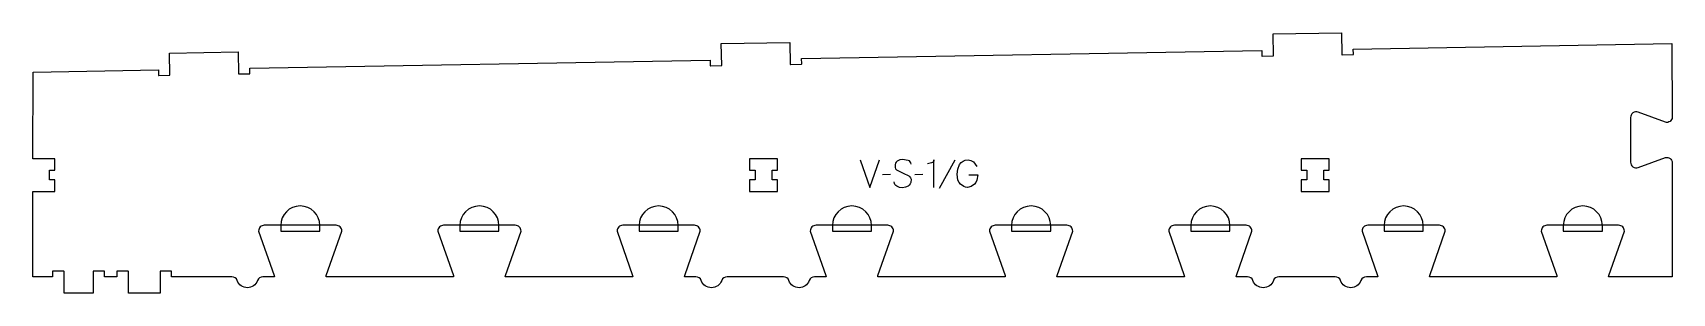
# Model space of a CAD drawing. Header units: millimetres. Extents: x -899 to 884, y -145 to 138.
import ezdxf

# ---------------------------------------------------------------- set-up
doc = ezdxf.new("R2010")
doc.units = ezdxf.units.MM
for name, color, linetype, true_color in [('1_ANYTOOL_1MMDEEP_LABELS_S', 2, 'Continuous', 0xffff00), ('3_ANYTOOL_CUTTHROUGH_INSID', 4, 'Continuous', 0x00ffff), ('4_ANYTOOL_CUTTHROUGH_OUTSI', 5, 'Continuous', 0x0000ff), ('5_ANYTOOL_HALF_MILL_9MM_IN', 3, 'Continuous', 0x00ff00)]:
    doc.layers.add(name, color=color, linetype=linetype, true_color=true_color)

msp = doc.modelspace()

# ---------------------------------------------------------------- linework, layer by layer
at = {"layer": '1_ANYTOOL_1MMDEEP_LABELS_S'}
for p, q in [((34.4, -16.1), (25.6, -16.2)), ((69.5, -16.1), (60.7, -16.2)), ((104.3, -0.5), (87.1, -31.2))]:
    msp.add_line(p, q, dxfattribs=at)
for points in [[(1.3, 0), (11.7, -30), (22.2, 0)], [(56.7, -4.6), (56.5, -3.2), (55.8, -2.1), (54.8, -1.2), (53.4, -0.6), (47.3, 0.3), (44.3, -0.1), (41.7, -1.5), (40.6, -2.5), (39.8, -3.7), (39.3, -5.1), (39.2, -6.7), (39.3, -8.3), (39.9, -9.7), (40.8, -10.8), (48.2, -14.6), (54.2, -17.5), (55.4, -18.5), (56.2, -19.7), (56.6, -21.2), (56.3, -24.7), (55.7, -26.2), (54.7, -27.5), (53.4, -28.5), (50.5, -29.9), (47.2, -30.3), (44.1, -30), (41.2, -28.8), (40, -27.9), (39.1, -26.8), (38.6, -25.6), (38.4, -24.1)], [(81.6, -30), (81.6, 0), (81.3, -1.1), (80.8, -2), (80, -2.8), (79, -3.4), (74.6, -4.3)], [(119.5, -16.2), (129.3, -16.2), (128.3, -22.2), (127.1, -24.5), (125.6, -26.5), (121.9, -29.1), (117.9, -30), (115.9, -29.8), (113.9, -29.2), (110.3, -26.5), (108.8, -24.5), (107.7, -22), (106.9, -15.5), (107.5, -10.2), (109.5, -5.1), (111.1, -2.8), (113.2, -1.3), (115.6, -0.3), (118.6, 0), (121.8, -0.6), (124.4, -2.3), (128.1, -7.4)]]:
    msp.add_lwpolyline(points, dxfattribs=at)
at = {"layer": '3_ANYTOOL_CUTTHROUGH_INSID'}
for points in [[(-94.5, -21.8), (-94.5, -11.3), (-88.5, -11.3), (-88.5, 1.2), (-119, 1.2), (-119, -11.3), (-113, -11.3), (-113, -21.8), (-119, -21.8), (-119, -34.3), (-88.5, -34.3), (-88.5, -21.8)], [(505.5, -21.8), (505.5, -11.3), (511.5, -11.3), (511.5, 1.2), (481, 1.2), (481, -11.3), (487, -11.3), (487, -21.8), (481, -21.8), (481, -34.3), (511.5, -34.3), (511.5, -21.8)]]:
    msp.add_lwpolyline(points, close=True, dxfattribs=at)
at = {"layer": '4_ANYTOOL_CUTTHROUGH_OUTSI'}
msp.add_lwpolyline([(-761.9, 97.9), (-761.8, 92.2, 0.414214), (-761.5, 91.9), (-749.5, 92.2, 0.414214), (-749.3, 92.4), (-749.7, 116.2), (-675.2, 117.5), (-674.8, 93.7, 0.414214), (-674.5, 93.5), (-662.5, 93.7, 0.414214), (-662.3, 93.9), (-662.4, 99.7), (-161.9, 108.4), (-161.8, 102.7, 0.414214), (-161.5, 102.4), (-149.5, 102.6, 0.414214), (-149.3, 102.9), (-149.7, 126.6), (-75.2, 127.9), (-74.8, 104.2, 0.414214), (-74.5, 103.9), (-62.5, 104.2, 0.414214), (-62.3, 104.4), (-62.4, 110.2), (438.1, 118.9), (438.2, 113.1, 0.414214), (438.5, 112.9), (450.5, 113.1, 0.414214), (450.7, 113.4), (450.3, 137.1), (524.8, 138.4), (525.2, 114.7, 0.414214), (525.5, 114.4), (537.5, 114.6, 0.414214), (537.7, 114.9), (537.6, 120.6), (884.1, 126.7), (884.4, 46.5, -0.501976), (877, 41), (847.3, 52, 0.015611), (847.3, 52, 0.502397), (839.2, 46), (839.2, -2.5, 0.502397), (847.3, -8.5, 0.015604), (847.3, -8.5), (877, 2.5, -0.501977), (884.4, -3), (884.4, -127.3), (815.3, -127.3), (815.6, -125.9), (832.5, -77.6), (832.5, -77.5, 0.414214), (826.2, -71.3), (748.2, -71.3, 0.414214), (742, -77.5), (742, -77.6), (758.9, -125.9), (759.1, -127.3), (620.4, -127.3), (620.7, -125.9), (637.6, -77.6), (637.6, -77.5, 0.414214), (631.3, -71.3), (553.3, -71.3, 0.414214), (547.1, -77.5), (547.1, -77.6), (564, -125.9), (564.2, -127.3), (551.8, -127.3, 0.317837), (545.9, -131.4, -0.707107), (523.8, -131.4, 0.317837), (517.9, -127.3), (456.6, -127.3, 0.317837), (450.7, -131.4, -0.707107), (428.5, -131.4, 0.317837), (422.6, -127.3), (410.2, -127.3), (410.5, -125.9), (427.4, -77.6), (427.4, -77.5, 0.414214), (421.1, -71.3), (343.1, -71.3, 0.414214), (336.9, -77.5), (336.9, -77.6), (353.8, -125.9), (354, -127.3), (215.3, -127.3), (215.6, -125.9), (232.5, -77.6), (232.5, -77.5, 0.414214), (226.2, -71.3), (148.2, -71.3, 0.414214), (142, -77.5), (142, -77.6), (158.9, -125.9), (159.1, -127.3), (20.4, -127.3), (20.7, -125.9), (37.6, -77.6), (37.6, -77.5, 0.414214), (31.3, -71.3), (-46.7, -71.3, 0.414214), (-52.9, -77.5), (-52.9, -77.6), (-36, -125.9), (-35.8, -127.3), (-48.2, -127.3, 0.317837), (-54.1, -131.4, -0.707107), (-76.2, -131.4, 0.317837), (-82.1, -127.3), (-143.4, -127.3, 0.317837), (-149.3, -131.4, -0.707107), (-171.5, -131.4, 0.317837), (-177.4, -127.3), (-189.8, -127.3), (-189.5, -125.9), (-172.6, -77.6), (-172.6, -77.5, 0.414214), (-178.9, -71.3), (-256.9, -71.3, 0.414214), (-263.1, -77.5), (-263.1, -77.6), (-246.2, -125.9), (-246, -127.3), (-384.7, -127.3), (-384.4, -125.9), (-367.5, -77.6), (-367.5, -77.5, 0.414214), (-373.8, -71.3), (-451.8, -71.3, 0.414214), (-458, -77.5), (-458, -77.6), (-441.1, -125.9), (-440.9, -127.3), (-579.6, -127.3), (-579.3, -125.9), (-562.4, -77.6), (-562.4, -77.5, 0.414214), (-568.7, -71.3), (-646.7, -71.3, 0.414214), (-652.9, -77.5), (-652.9, -77.6), (-636, -125.9), (-635.8, -127.3), (-648.2, -127.3, 0.317837), (-654.1, -131.4, -0.707107), (-676.2, -131.4, 0.317837), (-682.1, -127.3), (-747.5, -127.3), (-747.5, -121.5, 0.414259), (-747.8, -121.3), (-759.8, -121.3, 0.414214), (-760, -121.5), (-760, -145.3), (-794.5, -145.3), (-794.5, -121.5, 0.414214), (-794.8, -121.3), (-806.8, -121.3, 0.414259), (-807, -121.5), (-807, -127.3), (-820.4, -127.3), (-820.4, -121.5, 0.414259), (-820.7, -121.3), (-832.7, -121.3, 0.414214), (-832.9, -121.5), (-832.9, -145.3), (-864.5, -145.3), (-864.5, -121.5, 0.414214), (-864.8, -121.3), (-876.8, -121.3, 0.414257), (-877, -121.5), (-877, -127.3), (-898.5, -127.3), (-898.4, -34.3), (-874.6, -34.3, 0.414214), (-874.4, -34.1), (-874.4, -22.1, 0.414214), (-874.6, -21.8), (-880.4, -21.8), (-880.4, -11.3), (-874.6, -11.3, 0.414214), (-874.4, -11.1), (-874.4, 0.9, 0.414214), (-874.6, 1.2), (-898.3, 1.2), (-898.2, 95.6)], format="xyb", close=True, dxfattribs=at)
at = {"layer": '5_ANYTOOL_HALF_MILL_9MM_IN'}
for points in [[(-586.4, -71.5, 1), (-628.9, -71.5), (-628.9, -77.8), (-586.4, -77.8)], [(-391.5, -71.5, 1), (-434, -71.5), (-434, -77.8), (-391.5, -77.8)], [(-196.6, -71.5, 1), (-239.1, -71.5), (-239.1, -77.8), (-196.6, -77.8)], [(13.6, -71.5, 1), (-28.9, -71.5), (-28.9, -77.8), (13.6, -77.8)], [(208.5, -71.5, 1), (166, -71.5), (166, -77.8), (208.5, -77.8)], [(403.4, -71.5, 1), (360.9, -71.5), (360.9, -77.8), (403.4, -77.8)], [(613.6, -71.5, 1), (571.1, -71.5), (571.1, -77.8), (613.6, -77.8)], [(808.5, -71.5, 1), (766, -71.5), (766, -77.8), (808.5, -77.8)]]:
    msp.add_lwpolyline(points, format="xyb", close=True, dxfattribs=at)

doc.saveas('drawing.dxf')
